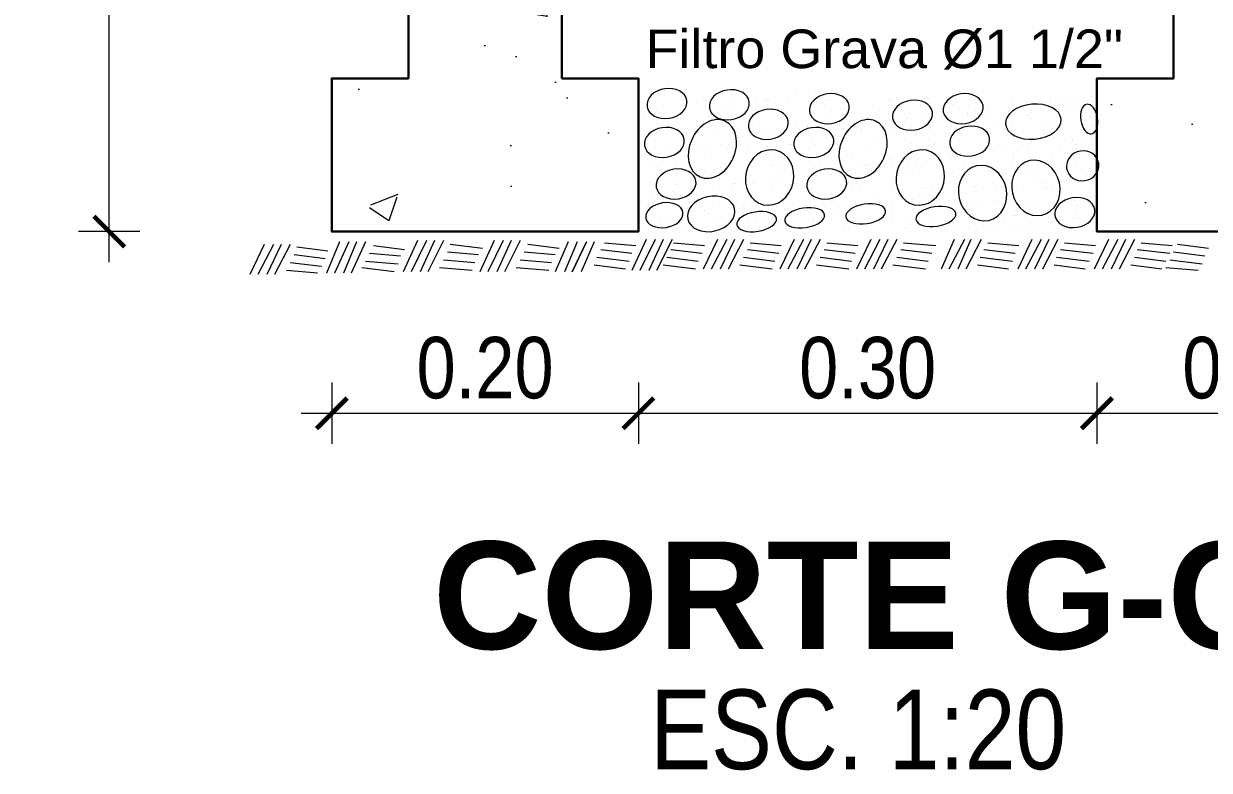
# Model space of a CAD drawing. Header units: metres. Extents: x 0 to 1935, y 0 to 1529.
# Drawn here: x 1889.607 to 1890.378, y 1482.249 to 1482.735 of the extents above; entities that cross this region are included whole.
import ezdxf
from ezdxf.enums import TextEntityAlignment as Align

# ---------------------------------------------------------------- set-up
doc = ezdxf.new("R2010")
doc.units = ezdxf.units.M
doc.header["$LTSCALE"] = 0.005
doc.layers.add('-Acero techos', color=252, linetype='Continuous', lineweight=13)
doc.layers.add('-Textos', color=7, linetype='Continuous', lineweight=20)
for name, color, linetype in [('A_50_CotasExter', 7, 'Continuous'), ('G-TEXTOS-TITULOS', 4, 'Continuous'), ('PDF_0', 7, 'Continuous'), ('PDF_Text', 7, 'Continuous')]:
    doc.layers.add(name, color=color, linetype=linetype)
doc.layers.add('PDF_Muro secundario', color=7, linetype='Continuous', true_color=0x545454)
doc.layers.add('PDF_TERRENO', color=7, linetype='Continuous', true_color=0x954a00)
doc.styles.add('-Arial Narrow', font='ARIALN.TTF')
doc.styles.add('25-TITULO', font='arialbd.ttf', dxfattribs={"height": 0.1})
doc.styles.add('PDF Arial-BoldMT', font='arial.ttf')
doc.dimstyles.new('Esc 1_20n', dxfattribs={"dimscale": 0.02, "dimtxt": 2, "dimasz": 1, "dimexe": 1, "dimexo": 1, "dimgap": 0.45, "dimtad": 1, "dimtoh": 1, "dimzin": 3, "dimdsep": 46, "dimtxsty": '-Arial Narrow', "dimblk": 'ARCHTICK', "dimcen": 1, "dimdle": 1, "dimclrd": 252, "dimclre": 252, "dimclrt": 252, "dimadec": 0, "dimazin": 0, "dimtfac": 1, "dimtix": 1, "dimtmove": 1, "dimatfit": 2, "dimldrblk": 'ARCHTICK', "dimfxl": 1, "dimfxlon": 1, "dimtolj": 2, "dimlwd": 5, "dimlwe": 5, "dimarcsym": 0})

# ---------------------------------------------------------------- blocks, each defined once
blk = doc.blocks.new('_ArchTick')
at = {"color": 0, "linetype": 'ByBlock', "const_width": 0.15}
blk.add_lwpolyline([(-0.5, -0.5), (0.5, 0.5)], dxfattribs=at)
blk = doc.blocks.new('*D332')
at = {"layer": 'A_50_CotasExter', "color": 252, "lineweight": 5, "ltscale": 0.005, "transparency": 16777216}
for p, q in [((1889.80713, 1482.50124), (1889.80713, 1482.46124)), ((1890.00664, 1482.50124), (1890.00664, 1482.46124)), ((1889.78713, 1482.48124), (1890.02664, 1482.48124))]:
    blk.add_line(p, q, dxfattribs=at)
at = {"layer": 'Defpoints', "color": 0, "ltscale": 0.005, "transparency": 16777216}
for p in [(1889.80713, 1482.59956), (1890.00664, 1482.59956), (1890.00664, 1482.48124)]:
    blk.add_point(p, dxfattribs=at)
at = {"layer": 'A_50_CotasExter', "color": 252, "lineweight": 5, "ltscale": 0.005, "transparency": 16777216, "xscale": 0.02, "yscale": 0.02, "zscale": 0.02, "rotation": 180}
blk.add_blockref('_ArchTick', (1889.80713, 1482.48124), dxfattribs=at)
at = {"layer": 'A_50_CotasExter', "color": 252, "lineweight": 5, "ltscale": 0.005, "transparency": 16777216, "xscale": 0.02, "yscale": 0.02, "zscale": 0.02}
blk.add_blockref('_ArchTick', (1890.00664, 1482.48124), dxfattribs=at)
at = {"layer": 'A_50_CotasExter', "color": 252, "ltscale": 0.005, "transparency": 16777216, "insert": (1889.90689, 1482.51067), "char_height": 0.04, "attachment_point": 5, "style": '-Arial Narrow'}
blk.add_mtext('\\A2;0.20', dxfattribs=at)
blk = doc.blocks.new('*D323')
at = {"layer": 'A_50_CotasExter', "color": 252, "lineweight": 5, "ltscale": 0.005, "transparency": 16777216}
for p, q in [((1890.00664, 1482.50124), (1890.00664, 1482.46124)), ((1890.30507, 1482.50124), (1890.30507, 1482.46124)), ((1889.98664, 1482.48124), (1890.32507, 1482.48124))]:
    blk.add_line(p, q, dxfattribs=at)
at = {"layer": 'Defpoints', "color": 0, "ltscale": 0.005, "transparency": 16777216}
for p in [(1890.00664, 1482.59956), (1890.30507, 1482.59956), (1890.30507, 1482.48124)]:
    blk.add_point(p, dxfattribs=at)
at = {"layer": 'A_50_CotasExter', "color": 252, "lineweight": 5, "ltscale": 0.005, "transparency": 16777216, "xscale": 0.02, "yscale": 0.02, "zscale": 0.02, "rotation": 180}
blk.add_blockref('_ArchTick', (1890.00664, 1482.48124), dxfattribs=at)
at = {"layer": 'A_50_CotasExter', "color": 252, "lineweight": 5, "ltscale": 0.005, "transparency": 16777216, "xscale": 0.02, "yscale": 0.02, "zscale": 0.02}
blk.add_blockref('_ArchTick', (1890.30507, 1482.48124), dxfattribs=at)
at = {"layer": 'A_50_CotasExter', "color": 252, "ltscale": 0.005, "transparency": 16777216, "insert": (1890.15586, 1482.51067), "char_height": 0.04, "attachment_point": 5, "style": '-Arial Narrow'}
blk.add_mtext('\\A2;0.30', dxfattribs=at)
blk = doc.blocks.new('*D324')
at = {"layer": 'A_50_CotasExter', "color": 252, "lineweight": 5, "ltscale": 0.005, "transparency": 16777216}
for p, q in [((1890.30507, 1482.50124), (1890.30507, 1482.46124)), ((1890.50544, 1482.50124), (1890.50544, 1482.46124)), ((1890.28507, 1482.48124), (1890.52544, 1482.48124))]:
    blk.add_line(p, q, dxfattribs=at)
at = {"layer": 'Defpoints', "color": 0, "ltscale": 0.005, "transparency": 16777216}
for p in [(1890.30507, 1482.59956), (1890.50544, 1482.59956), (1890.50544, 1482.48124)]:
    blk.add_point(p, dxfattribs=at)
at = {"layer": 'A_50_CotasExter', "color": 252, "lineweight": 5, "ltscale": 0.005, "transparency": 16777216, "xscale": 0.02, "yscale": 0.02, "zscale": 0.02, "rotation": 180}
blk.add_blockref('_ArchTick', (1890.30507, 1482.48124), dxfattribs=at)
at = {"layer": 'A_50_CotasExter', "color": 252, "lineweight": 5, "ltscale": 0.005, "transparency": 16777216, "xscale": 0.02, "yscale": 0.02, "zscale": 0.02}
blk.add_blockref('_ArchTick', (1890.50544, 1482.48124), dxfattribs=at)
at = {"layer": 'A_50_CotasExter', "color": 252, "ltscale": 0.005, "transparency": 16777216, "insert": (1890.40525, 1482.51067), "char_height": 0.04, "attachment_point": 5, "style": '-Arial Narrow'}
blk.add_mtext('\\A2;0.20', dxfattribs=at)
blk = doc.blocks.new('*D299')
at = {"layer": 'A_50_CotasExter', "color": 252, "lineweight": 5, "ltscale": 0.005, "transparency": 16777216}
for p, q in [((1889.66229, 1482.57956), (1889.66229, 1483.21895)), ((1889.68229, 1483.19895), (1889.64229, 1483.19895)), ((1889.68229, 1482.59956), (1889.64229, 1482.59956))]:
    blk.add_line(p, q, dxfattribs=at)
at = {"layer": 'Defpoints', "color": 0, "ltscale": 0.005, "transparency": 16777216}
for p in [(1889.66229, 1483.19895), (1889.76052, 1483.19895), (1889.76052, 1482.59956)]:
    blk.add_point(p, dxfattribs=at)
at = {"layer": 'A_50_CotasExter', "color": 252, "lineweight": 5, "ltscale": 0.005, "transparency": 16777216, "xscale": 0.02, "yscale": 0.02, "zscale": 0.02}
for p, rotation in [((1889.66229, 1483.19895), 90), ((1889.66229, 1482.59956), 270)]:
    blk.add_blockref('_ArchTick', p, dxfattribs=dict(at, rotation=rotation))
at = {"layer": 'A_50_CotasExter', "color": 252, "ltscale": 0.005, "transparency": 16777216, "insert": (1889.63287, 1482.89926), "char_height": 0.04, "attachment_point": 5, "rotation": 90, "style": '-Arial Narrow'}
blk.add_mtext('\\A2;0.60', dxfattribs=at)

msp = doc.modelspace()

# ---------------------------------------------------------------- hatches: boundary and pattern name
at = {"layer": '-Acero techos', "lineweight": 5, "ltscale": 0.005, "true_color": 0x939598}
h = msp.add_hatch(dxfattribs=at)
h.set_pattern_fill('AR-CONC', color=252, scale=0.001)
h.set_pattern_definition([(50, (72.65784, 38.88062), (0.182184669, -0.015939086), [0.01905, -0.20955]), (355, (72.65784, 38.88062), (-0.035243421, 0.191056845), [0.01524, -0.167640584]), (100.451445, (72.67302, 38.87929), (0.146941247, 0.175117752), [0.016190009, -0.178090245]), (46.1842, (72.65784, 38.93142), (0.27107904, -0.042042328), [0.028575, -0.314325]), (96.635558, (72.68043, 38.92791), (0.237404134, 0.247426125), [0.024285023, -0.267135608]), (351.184151, (72.65784, 38.93142), (0.237404134, 0.247426125), [0.022859967, -0.251459732]), (21, (72.68324, 38.91872), (0.151614391, -0.102265198), [0.01905, -0.20955]), (326, (72.68324, 38.91872), (0.061802028, 0.184187966), [0.01524, -0.16764]), (71.451445, (72.69588, 38.9102), (0.213416419, 0.081922769), [0.016190009, -0.178089938]), (37.5, (72.65784, 38.88062), (0.0030886033, 0.0845550389), [0, -0.165608, 0, -0.17018, 0, -0.168275]), (7.5, (72.65784, 38.88062), (0.0668196625, 0.1001805748), [0, -0.097028, 0, -0.161798, 0, -0.064135]), (327.5, (72.6012, 38.88062), (0.1355905952, -0.005728744), [0, -0.0635, 0, -0.19812, 0, -0.26289]), (317.5, (72.5758, 38.88062), (0.1481291814, 0.025426491), [0, -0.08255, 0, -0.131572, 0, -0.18669])])
h.paths.add_polyline_path([(1890.35495, 1482.69932), (1890.30507, 1482.69932), (1890.30507, 1482.59956), (1890.50544, 1482.59956), (1890.50544, 1482.69932), (1890.45556, 1482.69932), (1890.45556, 1483.19896), (1890.38647, 1483.19894), (1890.38647, 1483.16898), (1890.35495, 1483.16899)])
h.paths.add_polyline_path([(1889.95676, 1483.16896), (1889.92647, 1483.16896), (1889.92647, 1483.19896), (1889.85785, 1483.19896), (1889.85701, 1483.19895), (1889.85701, 1482.69932), (1889.80713, 1482.69932), (1889.80713, 1482.59956), (1890.00664, 1482.59956), (1890.00664, 1482.69932), (1889.95676, 1482.69932)])

# ---------------------------------------------------------------- linework, layer by layer
at = {"layer": 'PDF_0', "lineweight": 25}
for points in [[(1890.01256, 1482.68326), (1890.01256, 1482.68326)], [(1890.03877, 1482.68326), (1890.03877, 1482.68326)], [(1890.04891, 1482.68664), (1890.04891, 1482.68664)], [(1890.05061, 1482.68495), (1890.05061, 1482.68495)], [(1890.06329, 1482.68241), (1890.06329, 1482.68241)], [(1890.06582, 1482.68411), (1890.06582, 1482.68411)], [(1890.07681, 1482.68411), (1890.07681, 1482.68411)], [(1890.08273, 1482.68495), (1890.08273, 1482.68495)], [(1890.08949, 1482.6858), (1890.08949, 1482.6858)], [(1890.09034, 1482.6858), (1890.09034, 1482.6858)], [(1890.09118, 1482.68495), (1890.09118, 1482.68495)], [(1890.10387, 1482.68749), (1890.10387, 1482.68749)], [(1890.10894, 1482.68833), (1890.10894, 1482.68833)], [(1890.11739, 1482.68918), (1890.11739, 1482.68918)], [(1890.11739, 1482.68411), (1890.11739, 1482.68411)], [(1890.12923, 1482.6858), (1890.12923, 1482.6858)], [(1890.13092, 1482.68411), (1890.13092, 1482.68411)], [(1890.14445, 1482.6858), (1890.14445, 1482.6858)], [(1890.16981, 1482.6858), (1890.16981, 1482.6858)], [(1890.16981, 1482.68495), (1890.16981, 1482.68495)], [(1890.19602, 1482.6858), (1890.19602, 1482.6858)], [(1890.20954, 1482.68411), (1890.20954, 1482.68411)], [(1890.21123, 1482.68241), (1890.21123, 1482.68241)], [(1890.22307, 1482.68664), (1890.22307, 1482.68664)], [(1890.24928, 1482.68664), (1890.24928, 1482.68664)], [(1890.25012, 1482.68326), (1890.25012, 1482.68326)], [(1890.26111, 1482.68241), (1890.26111, 1482.68241)], [(1890.27464, 1482.68664), (1890.27464, 1482.68664)], [(1890.27464, 1482.68411), (1890.27464, 1482.68411)], [(1890.27971, 1482.68495), (1890.27971, 1482.68495)], [(1890.28817, 1482.6858), (1890.28817, 1482.6858)], [(1890.2907, 1482.68326), (1890.2907, 1482.68326)], [(1890.30169, 1482.68749), (1890.30169, 1482.68749)], [(1890.30169, 1482.68749), (1890.30169, 1482.68749)], [(1890.01003, 1482.67481), (1890.01003, 1482.67481)], [(1890.01848, 1482.67819), (1890.01848, 1482.67819)], [(1890.02017, 1482.6765), (1890.02017, 1482.6765)], [(1890.02355, 1482.67734), (1890.02355, 1482.67734)], [(1890.02862, 1482.67734), (1890.02862, 1482.67734)], [(1890.03454, 1482.68157), (1890.03454, 1482.68157)], [(1890.03708, 1482.67903), (1890.03708, 1482.67903)], [(1890.05061, 1482.68072), (1890.05061, 1482.68072)], [(1890.05568, 1482.68157), (1890.05568, 1482.68157)], [(1890.05906, 1482.67734), (1890.05906, 1482.67734)], [(1890.06582, 1482.68157), (1890.06582, 1482.68157)], [(1890.0971, 1482.68157), (1890.0971, 1482.68157)], [(1890.09964, 1482.6765), (1890.09964, 1482.6765)], [(1890.10133, 1482.67481), (1890.10133, 1482.67481)], [(1890.10471, 1482.67481), (1890.10471, 1482.67481)], [(1890.12754, 1482.68157), (1890.12754, 1482.68157)], [(1890.13092, 1482.67565), (1890.13092, 1482.67565)], [(1890.14022, 1482.67565), (1890.14022, 1482.67565)], [(1890.15713, 1482.67565), (1890.15713, 1482.67565)], [(1890.15882, 1482.68157), (1890.15882, 1482.68157)], [(1890.17995, 1482.67565), (1890.17995, 1482.67565)], [(1890.18333, 1482.6765), (1890.18333, 1482.6765)], [(1890.1901, 1482.68157), (1890.1901, 1482.68157)], [(1890.20701, 1482.67565), (1890.20701, 1482.67565)], [(1890.20954, 1482.6765), (1890.20954, 1482.6765)], [(1890.22053, 1482.67734), (1890.22053, 1482.67734)], [(1890.22053, 1482.67481), (1890.22053, 1482.67481)], [(1890.22138, 1482.68157), (1890.22138, 1482.68157)], [(1890.22561, 1482.67734), (1890.22561, 1482.67734)], [(1890.23406, 1482.67903), (1890.23406, 1482.67903)], [(1890.23575, 1482.6765), (1890.23575, 1482.6765)], [(1890.24759, 1482.68072), (1890.24759, 1482.68072)], [(1890.25266, 1482.68157), (1890.25266, 1482.68157)], [(1890.25266, 1482.68157), (1890.25266, 1482.68157)], [(1890.26027, 1482.67481), (1890.26027, 1482.67481)], [(1890.26196, 1482.67734), (1890.26196, 1482.67734)], [(1890.28309, 1482.68157), (1890.28309, 1482.68157)], [(1890.28817, 1482.67819), (1890.28817, 1482.67819)], [(1890.29239, 1482.68157), (1890.29239, 1482.68157)], [(1890.02355, 1482.66889), (1890.02355, 1482.66889)], [(1890.02609, 1482.67396), (1890.02609, 1482.67396)], [(1890.02947, 1482.66889), (1890.02947, 1482.66889)], [(1890.0523, 1482.67396), (1890.0523, 1482.67396)], [(1890.05399, 1482.66889), (1890.05399, 1482.66889)], [(1890.0692, 1482.66804), (1890.0692, 1482.66804)], [(1890.0785, 1482.67396), (1890.0785, 1482.67396)], [(1890.08527, 1482.66889), (1890.08527, 1482.66889)], [(1890.10978, 1482.6672), (1890.10978, 1482.6672)], [(1890.11655, 1482.66889), (1890.11655, 1482.66889)], [(1890.14529, 1482.6672), (1890.14529, 1482.6672)], [(1890.14783, 1482.66889), (1890.14783, 1482.66889)], [(1890.14952, 1482.6672), (1890.14952, 1482.6672)], [(1890.15375, 1482.66804), (1890.15375, 1482.66804)], [(1890.16727, 1482.66973), (1890.16727, 1482.66973)], [(1890.17234, 1482.67058), (1890.17234, 1482.67058)], [(1890.17911, 1482.66889), (1890.17911, 1482.66889)], [(1890.17995, 1482.67142), (1890.17995, 1482.67142)], [(1890.18164, 1482.67396), (1890.18164, 1482.67396)], [(1890.19348, 1482.67396), (1890.19348, 1482.67396)], [(1890.1994, 1482.67396), (1890.1994, 1482.67396)], [(1890.20954, 1482.66889), (1890.20954, 1482.66889)], [(1890.22307, 1482.6672), (1890.22307, 1482.6672)], [(1890.24082, 1482.66889), (1890.24082, 1482.66889)], [(1890.24928, 1482.66804), (1890.24928, 1482.66804)], [(1890.26196, 1482.67311), (1890.26196, 1482.67311)], [(1890.2721, 1482.66889), (1890.2721, 1482.66889)], [(1890.27464, 1482.6672), (1890.27464, 1482.6672)], [(1890.30085, 1482.67396), (1890.30085, 1482.67396)], [(1890.30169, 1482.66889), (1890.30169, 1482.66889)], [(1890.30338, 1482.66889), (1890.30338, 1482.66889)], [(1890.01341, 1482.66382), (1890.01341, 1482.66382)], [(1890.02778, 1482.66551), (1890.02778, 1482.66551)], [(1890.03877, 1482.66382), (1890.03877, 1482.66382)], [(1890.03961, 1482.65959), (1890.03961, 1482.65959)], [(1890.05821, 1482.66551), (1890.05821, 1482.66551)], [(1890.06582, 1482.66466), (1890.06582, 1482.66466)], [(1890.0709, 1482.66635), (1890.0709, 1482.66635)], [(1890.08611, 1482.65959), (1890.08611, 1482.65959)], [(1890.08949, 1482.66635), (1890.08949, 1482.66635)], [(1890.09118, 1482.66043), (1890.09118, 1482.66043)], [(1890.09203, 1482.66551), (1890.09203, 1482.66551)], [(1890.09964, 1482.66128), (1890.09964, 1482.66128)], [(1890.11317, 1482.66297), (1890.11317, 1482.66297)], [(1890.11739, 1482.66551), (1890.11739, 1482.66551)], [(1890.11824, 1482.66382), (1890.11824, 1482.66382)], [(1890.12077, 1482.66635), (1890.12077, 1482.66635)], [(1890.12669, 1482.66466), (1890.12669, 1482.66466)], [(1890.14022, 1482.66635), (1890.14022, 1482.66635)], [(1890.14445, 1482.66635), (1890.14445, 1482.66635)], [(1890.15121, 1482.66551), (1890.15121, 1482.66551)], [(1890.15205, 1482.66635), (1890.15205, 1482.66635)], [(1890.17065, 1482.66635), (1890.17065, 1482.66635)], [(1890.18333, 1482.66635), (1890.18333, 1482.66635)], [(1890.1901, 1482.66635), (1890.1901, 1482.66635)], [(1890.19602, 1482.66635), (1890.19602, 1482.66635)], [(1890.21377, 1482.66635), (1890.21377, 1482.66635)], [(1890.22983, 1482.66551), (1890.22983, 1482.66551)], [(1890.23237, 1482.66382), (1890.23237, 1482.66382)], [(1890.24505, 1482.66635), (1890.24505, 1482.66635)], [(1890.27041, 1482.66466), (1890.27041, 1482.66466)], [(1890.27633, 1482.66635), (1890.27633, 1482.66635)], [(1890.28394, 1482.65959), (1890.28394, 1482.65959)], [(1890.28901, 1482.66043), (1890.28901, 1482.66043)], [(1890.29747, 1482.66128), (1890.29747, 1482.66128)], [(1890.01172, 1482.65621), (1890.01172, 1482.65621)], [(1890.02693, 1482.65452), (1890.02693, 1482.65452)], [(1890.03285, 1482.65198), (1890.03285, 1482.65198)], [(1890.03792, 1482.65282), (1890.03792, 1482.65282)], [(1890.04131, 1482.6579), (1890.04131, 1482.6579)], [(1890.043, 1482.65621), (1890.043, 1482.65621)], [(1890.04553, 1482.65367), (1890.04553, 1482.65367)], [(1890.05314, 1482.65536), (1890.05314, 1482.65536)], [(1890.0599, 1482.65621), (1890.0599, 1482.65621)], [(1890.06498, 1482.65621), (1890.06498, 1482.65621)], [(1890.07259, 1482.6579), (1890.07259, 1482.6579)], [(1890.07343, 1482.65621), (1890.07343, 1482.65621)], [(1890.0785, 1482.65536), (1890.0785, 1482.65536)], [(1890.07935, 1482.65874), (1890.07935, 1482.65874)], [(1890.10471, 1482.65621), (1890.10471, 1482.65621)], [(1890.10556, 1482.65621), (1890.10556, 1482.65621)], [(1890.11993, 1482.6579), (1890.11993, 1482.6579)], [(1890.12162, 1482.65621), (1890.12162, 1482.65621)], [(1890.13176, 1482.65621), (1890.13176, 1482.65621)], [(1890.13599, 1482.65621), (1890.13599, 1482.65621)], [(1890.15713, 1482.65621), (1890.15713, 1482.65621)], [(1890.16051, 1482.65705), (1890.16051, 1482.65705)], [(1890.16727, 1482.65621), (1890.16727, 1482.65621)], [(1890.18418, 1482.65705), (1890.18418, 1482.65705)], [(1890.19855, 1482.65621), (1890.19855, 1482.65621)], [(1890.20024, 1482.65705), (1890.20024, 1482.65705)], [(1890.20193, 1482.65536), (1890.20193, 1482.65536)], [(1890.21039, 1482.6579), (1890.21039, 1482.6579)], [(1890.22899, 1482.65621), (1890.22899, 1482.65621)], [(1890.22983, 1482.65282), (1890.22983, 1482.65282)], [(1890.2349, 1482.65282), (1890.2349, 1482.65282)], [(1890.23575, 1482.65705), (1890.23575, 1482.65705)], [(1890.24082, 1482.65621), (1890.24082, 1482.65621)], [(1890.24336, 1482.65452), (1890.24336, 1482.65452)], [(1890.25689, 1482.65621), (1890.25689, 1482.65621)], [(1890.26027, 1482.65621), (1890.26027, 1482.65621)], [(1890.26196, 1482.65705), (1890.26196, 1482.65705)], [(1890.2628, 1482.65874), (1890.2628, 1482.65874)], [(1890.27041, 1482.6579), (1890.27041, 1482.6579)], [(1890.28056, 1482.65536), (1890.28056, 1482.65536)], [(1890.28225, 1482.65367), (1890.28225, 1482.65367)], [(1890.28901, 1482.65874), (1890.28901, 1482.65874)], [(1890.29155, 1482.65621), (1890.29155, 1482.65621)], [(1890.01087, 1482.64944), (1890.01087, 1482.64944)], [(1890.01087, 1482.6486), (1890.01087, 1482.6486)], [(1890.01425, 1482.64522), (1890.01425, 1482.64522)], [(1890.01932, 1482.65029), (1890.01932, 1482.65029)], [(1890.03961, 1482.64522), (1890.03961, 1482.64522)], [(1890.04976, 1482.64944), (1890.04976, 1482.64944)], [(1890.06667, 1482.64606), (1890.06667, 1482.64606)], [(1890.08949, 1482.64944), (1890.08949, 1482.64944)], [(1890.09118, 1482.64775), (1890.09118, 1482.64775)], [(1890.09288, 1482.64606), (1890.09288, 1482.64606)], [(1890.11824, 1482.64606), (1890.11824, 1482.64606)], [(1890.13007, 1482.6486), (1890.13007, 1482.6486)], [(1890.14529, 1482.64691), (1890.14529, 1482.64691)], [(1890.16981, 1482.64775), (1890.16981, 1482.64775)], [(1890.1715, 1482.64691), (1890.1715, 1482.64691)], [(1890.17234, 1482.64606), (1890.17234, 1482.64606)], [(1890.17657, 1482.64522), (1890.17657, 1482.64522)], [(1890.18164, 1482.64606), (1890.18164, 1482.64606)], [(1890.18925, 1482.64691), (1890.18925, 1482.64691)], [(1890.19686, 1482.64691), (1890.19686, 1482.64691)], [(1890.20278, 1482.6486), (1890.20278, 1482.6486)], [(1890.2087, 1482.64944), (1890.2087, 1482.64944)], [(1890.21039, 1482.64691), (1890.21039, 1482.64691)], [(1890.21631, 1482.65029), (1890.21631, 1482.65029)], [(1890.22391, 1482.64775), (1890.22391, 1482.64775)], [(1890.25012, 1482.6486), (1890.25012, 1482.6486)], [(1890.25097, 1482.64691), (1890.25097, 1482.64691)], [(1890.25266, 1482.64522), (1890.25266, 1482.64522)], [(1890.27548, 1482.6486), (1890.27548, 1482.6486)], [(1890.27971, 1482.64437), (1890.27971, 1482.64437)], [(1890.29155, 1482.64606), (1890.29155, 1482.64606)], [(1890.30254, 1482.64944), (1890.30254, 1482.64944)], [(1890.01932, 1482.64099), (1890.01932, 1482.64099)], [(1890.03116, 1482.64353), (1890.03116, 1482.64353)], [(1890.03539, 1482.64099), (1890.03539, 1482.64099)], [(1890.0599, 1482.64099), (1890.0599, 1482.64099)], [(1890.0616, 1482.6393), (1890.0616, 1482.6393)], [(1890.06244, 1482.64353), (1890.06244, 1482.64353)], [(1890.06667, 1482.64099), (1890.06667, 1482.64099)], [(1890.09372, 1482.64353), (1890.09372, 1482.64353)], [(1890.09795, 1482.64099), (1890.09795, 1482.64099)], [(1890.10048, 1482.64014), (1890.10048, 1482.64014)], [(1890.1064, 1482.63676), (1890.1064, 1482.63676)], [(1890.10894, 1482.63676), (1890.10894, 1482.63676)], [(1890.12247, 1482.63845), (1890.12247, 1482.63845)], [(1890.125, 1482.64353), (1890.125, 1482.64353)], [(1890.12754, 1482.6393), (1890.12754, 1482.6393)], [(1890.12923, 1482.64099), (1890.12923, 1482.64099)], [(1890.13261, 1482.63676), (1890.13261, 1482.63676)], [(1890.13599, 1482.64014), (1890.13599, 1482.64014)], [(1890.14022, 1482.6393), (1890.14022, 1482.6393)], [(1890.14191, 1482.63761), (1890.14191, 1482.63761)], [(1890.14952, 1482.64183), (1890.14952, 1482.64183)], [(1890.15459, 1482.64268), (1890.15459, 1482.64268)], [(1890.15544, 1482.64353), (1890.15544, 1482.64353)], [(1890.15797, 1482.63676), (1890.15797, 1482.63676)], [(1890.15966, 1482.64099), (1890.15966, 1482.64099)], [(1890.16304, 1482.64353), (1890.16304, 1482.64353)], [(1890.1808, 1482.63845), (1890.1808, 1482.63845)], [(1890.18503, 1482.63761), (1890.18503, 1482.63761)], [(1890.18672, 1482.64353), (1890.18672, 1482.64353)], [(1890.19094, 1482.64099), (1890.19094, 1482.64099)], [(1890.21123, 1482.63845), (1890.21123, 1482.63845)], [(1890.218, 1482.64353), (1890.218, 1482.64353)], [(1890.22053, 1482.63845), (1890.22053, 1482.63845)], [(1890.22222, 1482.64099), (1890.22222, 1482.64099)], [(1890.22222, 1482.63676), (1890.22222, 1482.63676)], [(1890.2366, 1482.63845), (1890.2366, 1482.63845)], [(1890.24928, 1482.64353), (1890.24928, 1482.64353)], [(1890.2535, 1482.64099), (1890.2535, 1482.64099)], [(1890.26111, 1482.63761), (1890.26111, 1482.63761)], [(1890.26365, 1482.6393), (1890.26365, 1482.6393)], [(1890.28394, 1482.64099), (1890.28394, 1482.64099)], [(1890.28986, 1482.6393), (1890.28986, 1482.6393)], [(1890.30085, 1482.63676), (1890.30085, 1482.63676)], [(1890.01932, 1482.63084), (1890.01932, 1482.63084)], [(1890.02778, 1482.63592), (1890.02778, 1482.63592)], [(1890.02947, 1482.63169), (1890.02947, 1482.63169)], [(1890.03116, 1482.63), (1890.03116, 1482.63)], [(1890.05061, 1482.63084), (1890.05061, 1482.63084)], [(1890.05399, 1482.63592), (1890.05399, 1482.63592)], [(1890.05483, 1482.62915), (1890.05483, 1482.62915)], [(1890.06836, 1482.63084), (1890.06836, 1482.63084)], [(1890.07005, 1482.63084), (1890.07005, 1482.63084)], [(1890.07428, 1482.63169), (1890.07428, 1482.63169)], [(1890.07935, 1482.63592), (1890.07935, 1482.63592)], [(1890.08189, 1482.63254), (1890.08189, 1482.63254)], [(1890.08189, 1482.63084), (1890.08189, 1482.63084)], [(1890.09541, 1482.63507), (1890.09541, 1482.63507)], [(1890.10048, 1482.63507), (1890.10048, 1482.63507)], [(1890.10978, 1482.63084), (1890.10978, 1482.63084)], [(1890.11232, 1482.62915), (1890.11232, 1482.62915)], [(1890.11317, 1482.63169), (1890.11317, 1482.63169)], [(1890.1436, 1482.63169), (1890.1436, 1482.63169)], [(1890.15036, 1482.63), (1890.15036, 1482.63)], [(1890.17488, 1482.63169), (1890.17488, 1482.63169)], [(1890.19094, 1482.62915), (1890.19094, 1482.62915)], [(1890.20616, 1482.63169), (1890.20616, 1482.63169)], [(1890.22476, 1482.62915), (1890.22476, 1482.62915)], [(1890.23744, 1482.63169), (1890.23744, 1482.63169)], [(1890.25097, 1482.62915), (1890.25097, 1482.62915)], [(1890.25266, 1482.62915), (1890.25266, 1482.62915)], [(1890.26618, 1482.63169), (1890.26618, 1482.63169)], [(1890.26872, 1482.63169), (1890.26872, 1482.63169)], [(1890.27126, 1482.63169), (1890.27126, 1482.63169)], [(1890.27633, 1482.62915), (1890.27633, 1482.62915)], [(1890.27971, 1482.63338), (1890.27971, 1482.63338)], [(1890.29324, 1482.63507), (1890.29324, 1482.63507)], [(1890.29831, 1482.63592), (1890.29831, 1482.63592)], [(1890.29916, 1482.63169), (1890.29916, 1482.63169)], [(1890.30338, 1482.63507), (1890.30338, 1482.63507)], [(1890.30338, 1482.63), (1890.30338, 1482.63)], [(1890.0151, 1482.62577), (1890.0151, 1482.62577)], [(1890.0151, 1482.62408), (1890.0151, 1482.62408)], [(1890.02017, 1482.62493), (1890.02017, 1482.62493)], [(1890.02862, 1482.62577), (1890.02862, 1482.62577)], [(1890.04046, 1482.62577), (1890.04046, 1482.62577)], [(1890.04046, 1482.62239), (1890.04046, 1482.62239)], [(1890.04215, 1482.62746), (1890.04215, 1482.62746)], [(1890.04722, 1482.62831), (1890.04722, 1482.62831)], [(1890.06751, 1482.62662), (1890.06751, 1482.62662)], [(1890.08019, 1482.62154), (1890.08019, 1482.62154)], [(1890.09372, 1482.62662), (1890.09372, 1482.62662)], [(1890.11908, 1482.62662), (1890.11908, 1482.62662)], [(1890.12077, 1482.6207), (1890.12077, 1482.6207)], [(1890.14614, 1482.62746), (1890.14614, 1482.62746)], [(1890.16051, 1482.6207), (1890.16051, 1482.6207)], [(1890.17234, 1482.62831), (1890.17234, 1482.62831)], [(1890.18503, 1482.6207), (1890.18503, 1482.6207)], [(1890.19094, 1482.62154), (1890.19094, 1482.62154)], [(1890.19263, 1482.62746), (1890.19263, 1482.62746)], [(1890.19771, 1482.62831), (1890.19771, 1482.62831)], [(1890.19855, 1482.62239), (1890.19855, 1482.62239)], [(1890.21208, 1482.62408), (1890.21208, 1482.62408)], [(1890.21715, 1482.62493), (1890.21715, 1482.62493)], [(1890.22561, 1482.62577), (1890.22561, 1482.62577)], [(1890.23152, 1482.62831), (1890.23152, 1482.62831)], [(1890.23913, 1482.62746), (1890.23913, 1482.62746)], [(1890.2442, 1482.62831), (1890.2442, 1482.62831)], [(1890.27126, 1482.62831), (1890.27126, 1482.62831)], [(1890.27295, 1482.62662), (1890.27295, 1482.62662)], [(1890.01003, 1482.61309), (1890.01003, 1482.61309)], [(1890.01256, 1482.61563), (1890.01256, 1482.61563)], [(1890.02862, 1482.61647), (1890.02862, 1482.61647)], [(1890.03961, 1482.61816), (1890.03961, 1482.61816)], [(1890.04384, 1482.61563), (1890.04384, 1482.61563)], [(1890.04976, 1482.61309), (1890.04976, 1482.61309)], [(1890.05483, 1482.61647), (1890.05483, 1482.61647)], [(1890.0709, 1482.61816), (1890.0709, 1482.61816)], [(1890.07512, 1482.61563), (1890.07512, 1482.61563)], [(1890.08019, 1482.61647), (1890.08019, 1482.61647)], [(1890.08189, 1482.61985), (1890.08189, 1482.61985)], [(1890.10133, 1482.61901), (1890.10133, 1482.61901)], [(1890.10556, 1482.61563), (1890.10556, 1482.61563)], [(1890.10725, 1482.61732), (1890.10725, 1482.61732)], [(1890.13176, 1482.61394), (1890.13176, 1482.61394)], [(1890.13261, 1482.61901), (1890.13261, 1482.61901)], [(1890.13346, 1482.61816), (1890.13346, 1482.61816)], [(1890.13684, 1482.61563), (1890.13684, 1482.61563)], [(1890.13684, 1482.61394), (1890.13684, 1482.61394)], [(1890.14529, 1482.61563), (1890.14529, 1482.61563)], [(1890.15882, 1482.61732), (1890.15882, 1482.61732)], [(1890.15882, 1482.61732), (1890.15882, 1482.61732)], [(1890.1622, 1482.61901), (1890.1622, 1482.61901)], [(1890.16389, 1482.61901), (1890.16389, 1482.61901)], [(1890.16389, 1482.61816), (1890.16389, 1482.61816)], [(1890.16812, 1482.61563), (1890.16812, 1482.61563)], [(1890.1715, 1482.61901), (1890.1715, 1482.61901)], [(1890.18587, 1482.61901), (1890.18587, 1482.61901)], [(1890.19517, 1482.61901), (1890.19517, 1482.61901)], [(1890.1994, 1482.61647), (1890.1994, 1482.61647)], [(1890.20109, 1482.61985), (1890.20109, 1482.61985)], [(1890.21208, 1482.61901), (1890.21208, 1482.61901)], [(1890.22561, 1482.61901), (1890.22561, 1482.61901)], [(1890.22983, 1482.61647), (1890.22983, 1482.61647)], [(1890.23744, 1482.61901), (1890.23744, 1482.61901)], [(1890.24082, 1482.61901), (1890.24082, 1482.61901)], [(1890.24336, 1482.61732), (1890.24336, 1482.61732)], [(1890.25689, 1482.61901), (1890.25689, 1482.61901)], [(1890.26111, 1482.61647), (1890.26111, 1482.61647)], [(1890.26449, 1482.61985), (1890.26449, 1482.61985)], [(1890.2814, 1482.61816), (1890.2814, 1482.61816)], [(1890.28817, 1482.61901), (1890.28817, 1482.61901)], [(1890.2907, 1482.61985), (1890.2907, 1482.61985)], [(1890.29239, 1482.61647), (1890.29239, 1482.61647)], [(1890.0151, 1482.60633), (1890.0151, 1482.60633)], [(1890.02778, 1482.60633), (1890.02778, 1482.60633)], [(1890.04131, 1482.60633), (1890.04131, 1482.60633)], [(1890.0523, 1482.6114), (1890.0523, 1482.6114)], [(1890.05906, 1482.60633), (1890.05906, 1482.60633)], [(1890.06751, 1482.60717), (1890.06751, 1482.60717)], [(1890.07766, 1482.60633), (1890.07766, 1482.60633)], [(1890.08273, 1482.60717), (1890.08273, 1482.60717)], [(1890.08949, 1482.60633), (1890.08949, 1482.60633)], [(1890.09034, 1482.61225), (1890.09034, 1482.61225)], [(1890.09118, 1482.60802), (1890.09118, 1482.60802)], [(1890.09372, 1482.60802), (1890.09372, 1482.60802)], [(1890.10471, 1482.60971), (1890.10471, 1482.60971)], [(1890.10978, 1482.61055), (1890.10978, 1482.61055)], [(1890.11824, 1482.61225), (1890.11824, 1482.61225)], [(1890.11993, 1482.60717), (1890.11993, 1482.60717)], [(1890.12077, 1482.60633), (1890.12077, 1482.60633)], [(1890.13092, 1482.61225), (1890.13092, 1482.61225)], [(1890.13261, 1482.61055), (1890.13261, 1482.61055)], [(1890.14698, 1482.60886), (1890.14698, 1482.60886)], [(1890.15205, 1482.60633), (1890.15205, 1482.60633)], [(1890.1715, 1482.6114), (1890.1715, 1482.6114)], [(1890.17234, 1482.60886), (1890.17234, 1482.60886)], [(1890.18333, 1482.60633), (1890.18333, 1482.60633)], [(1890.19855, 1482.60886), (1890.19855, 1482.60886)], [(1890.21123, 1482.61055), (1890.21123, 1482.61055)], [(1890.21292, 1482.60886), (1890.21292, 1482.60886)], [(1890.21461, 1482.60633), (1890.21461, 1482.60633)], [(1890.22561, 1482.60971), (1890.22561, 1482.60971)], [(1890.24505, 1482.60633), (1890.24505, 1482.60633)], [(1890.25097, 1482.60971), (1890.25097, 1482.60971)], [(1890.25181, 1482.60971), (1890.25181, 1482.60971)], [(1890.27548, 1482.60633), (1890.27548, 1482.60633)], [(1890.27633, 1482.60633), (1890.27633, 1482.60633)], [(1890.27718, 1482.60971), (1890.27718, 1482.60971)], [(1890.28056, 1482.60717), (1890.28056, 1482.60717)], [(1890.28901, 1482.60802), (1890.28901, 1482.60802)], [(1890.29155, 1482.60971), (1890.29155, 1482.60971)], [(1890.29324, 1482.60802), (1890.29324, 1482.60802)], [(1890.30254, 1482.61055), (1890.30254, 1482.61055)], [(1890.02017, 1482.60464), (1890.02017, 1482.60464)], [(1890.02186, 1482.60295), (1890.02186, 1482.60295)], [(1890.02947, 1482.60041), (1890.02947, 1482.60041)], [(1890.03708, 1482.60125), (1890.03708, 1482.60125)], [(1890.05145, 1482.60295), (1890.05145, 1482.60295)], [(1890.05652, 1482.60379), (1890.05652, 1482.60379)], [(1890.06075, 1482.60379), (1890.06075, 1482.60379)], [(1890.06413, 1482.60464), (1890.06413, 1482.60464)], [(1890.10048, 1482.60295), (1890.10048, 1482.60295)], [(1890.10218, 1482.60125), (1890.10218, 1482.60125)], [(1890.14106, 1482.6021), (1890.14106, 1482.6021)], [(1890.1808, 1482.6021), (1890.1808, 1482.6021)], [(1890.18333, 1482.60041), (1890.18333, 1482.60041)], [(1890.21208, 1482.59956), (1890.21208, 1482.59956)], [(1890.22138, 1482.60125), (1890.22138, 1482.60125)], [(1890.22645, 1482.60041), (1890.22645, 1482.60041)], [(1890.2349, 1482.60125), (1890.2349, 1482.60125)], [(1890.23829, 1482.59956), (1890.23829, 1482.59956)], [(1890.24843, 1482.60295), (1890.24843, 1482.60295)], [(1890.2535, 1482.60379), (1890.2535, 1482.60379)], [(1890.26196, 1482.60464), (1890.26196, 1482.60464)], [(1890.26196, 1482.60041), (1890.26196, 1482.60041)], [(1890.26449, 1482.60041), (1890.26449, 1482.60041)], [(1890.2907, 1482.60125), (1890.2907, 1482.60125)], [(1890.30254, 1482.59956), (1890.30254, 1482.59956)]]:
    msp.add_lwpolyline(points, dxfattribs=at)
at = {"layer": 'PDF_0', "color": 8, "lineweight": 0, "true_color": 0x808080}
for points in [[(1890.02378, 1482.69255), (1890.01663, 1482.69145), (1890.01149, 1482.68625), (1890.01231, 1482.68095)], [(1890.03821, 1482.68493), (1890.03739, 1482.69024), (1890.03093, 1482.69365), (1890.02378, 1482.69255)], [(1890.06436, 1482.6917), (1890.05721, 1482.6906), (1890.05207, 1482.68541), (1890.05289, 1482.6801)], [(1890.07879, 1482.68409), (1890.07798, 1482.6894), (1890.07151, 1482.69281), (1890.06436, 1482.6917)], [(1890.14389, 1482.68155), (1890.14308, 1482.68686), (1890.13661, 1482.69027), (1890.12946, 1482.68917)], [(1890.23097, 1482.68155), (1890.23016, 1482.68686), (1890.2237, 1482.69027), (1890.21654, 1482.68917)], [(1890.02674, 1482.67333), (1890.03389, 1482.67443), (1890.03903, 1482.67963), (1890.03821, 1482.68493)], [(1890.06732, 1482.67249), (1890.07447, 1482.67359), (1890.07961, 1482.67878), (1890.07879, 1482.68409)], [(1890.12946, 1482.68917), (1890.12231, 1482.68807), (1890.11717, 1482.68287), (1890.11799, 1482.67757)], [(1890.18357, 1482.68494), (1890.17642, 1482.68384), (1890.17128, 1482.67865), (1890.1721, 1482.67334)], [(1890.198, 1482.67732), (1890.19718, 1482.68263), (1890.19072, 1482.68604), (1890.18357, 1482.68494)], [(1890.21654, 1482.68917), (1890.20939, 1482.68807), (1890.20425, 1482.68287), (1890.20507, 1482.67757)], [(1890.26267, 1482.68247), (1890.25267, 1482.68159), (1890.24501, 1482.67579), (1890.24557, 1482.66951)], [(1890.28178, 1482.6727), (1890.28123, 1482.67898), (1890.27267, 1482.68336), (1890.26267, 1482.68247)], [(1890.29855, 1482.6824), (1890.29555, 1482.68194), (1890.29378, 1482.67727), (1890.2946, 1482.67196)], [(1890.30546, 1482.67363), (1890.30464, 1482.67894), (1890.30155, 1482.68287), (1890.29855, 1482.6824)], [(1890.01231, 1482.68095), (1890.01312, 1482.67564), (1890.01958, 1482.67223), (1890.02674, 1482.67333)], [(1890.06292, 1482.6715), (1890.05545, 1482.67482), (1890.04579, 1482.66939), (1890.04133, 1482.65936)], [(1890.05289, 1482.6801), (1890.0537, 1482.67479), (1890.06017, 1482.67138), (1890.06732, 1482.67249)], [(1890.08973, 1482.67902), (1890.08257, 1482.67792), (1890.07743, 1482.67273), (1890.07825, 1482.66742)], [(1890.10416, 1482.67141), (1890.10334, 1482.67671), (1890.09688, 1482.68012), (1890.08973, 1482.67902)], [(1890.11799, 1482.67757), (1890.1188, 1482.67226), (1890.12527, 1482.66885), (1890.13242, 1482.66995)], [(1890.13242, 1482.66995), (1890.13957, 1482.67105), (1890.14471, 1482.67624), (1890.14389, 1482.68155)], [(1890.16099, 1482.6715), (1890.15353, 1482.67482), (1890.14386, 1482.66939), (1890.1394, 1482.65936)], [(1890.18653, 1482.66572), (1890.19368, 1482.66682), (1890.19882, 1482.67202), (1890.198, 1482.67732)], [(1890.20507, 1482.67757), (1890.20588, 1482.67226), (1890.21235, 1482.66885), (1890.2195, 1482.66995)], [(1890.2195, 1482.66995), (1890.22665, 1482.67105), (1890.23179, 1482.67624), (1890.23097, 1482.68155)], [(1890.02209, 1482.66719), (1890.01494, 1482.66609), (1890.0098, 1482.66089), (1890.01062, 1482.65558)], [(1890.03652, 1482.65957), (1890.0357, 1482.66488), (1890.02924, 1482.66829), (1890.02209, 1482.66719)], [(1890.06837, 1482.64734), (1890.07283, 1482.65737), (1890.07039, 1482.66818), (1890.06292, 1482.6715)], [(1890.07825, 1482.66742), (1890.07907, 1482.66211), (1890.08553, 1482.6587), (1890.09268, 1482.6598)], [(1890.09268, 1482.6598), (1890.09984, 1482.6609), (1890.10497, 1482.6661), (1890.10416, 1482.67141)], [(1890.11932, 1482.66719), (1890.11216, 1482.66609), (1890.10703, 1482.66089), (1890.10784, 1482.65558)], [(1890.13375, 1482.65957), (1890.13293, 1482.66488), (1890.12647, 1482.66829), (1890.11932, 1482.66719)], [(1890.16644, 1482.64734), (1890.1709, 1482.65737), (1890.16846, 1482.66818), (1890.16099, 1482.6715)], [(1890.1721, 1482.67334), (1890.17291, 1482.66803), (1890.17937, 1482.66462), (1890.18653, 1482.66572)], [(1890.22077, 1482.66803), (1890.21362, 1482.66693), (1890.20848, 1482.66174), (1890.2093, 1482.65643)], [(1890.2352, 1482.66042), (1890.23438, 1482.66572), (1890.22792, 1482.66913), (1890.22077, 1482.66803)], [(1890.24557, 1482.66951), (1890.24612, 1482.66323), (1890.25468, 1482.65885), (1890.26468, 1482.65973)], [(1890.26468, 1482.65973), (1890.27468, 1482.66062), (1890.28234, 1482.66642), (1890.28178, 1482.6727)], [(1890.2946, 1482.67196), (1890.29541, 1482.66665), (1890.29851, 1482.66272), (1890.30151, 1482.66319)], [(1890.30151, 1482.66319), (1890.30451, 1482.66365), (1890.30628, 1482.66832), (1890.30546, 1482.67363)], [(1890.02505, 1482.64797), (1890.0322, 1482.64907), (1890.03734, 1482.65426), (1890.03652, 1482.65957)], [(1890.04133, 1482.65936), (1890.03687, 1482.64933), (1890.03931, 1482.63851), (1890.04678, 1482.6352)], [(1890.12227, 1482.64797), (1890.12943, 1482.64907), (1890.13456, 1482.65426), (1890.13375, 1482.65957)], [(1890.1394, 1482.65936), (1890.13494, 1482.64933), (1890.13738, 1482.63851), (1890.14485, 1482.6352)], [(1890.22373, 1482.64881), (1890.23088, 1482.64991), (1890.23602, 1482.65511), (1890.2352, 1482.66042)], [(1890.01062, 1482.65558), (1890.01143, 1482.65028), (1890.01789, 1482.64687), (1890.02505, 1482.64797)], [(1890.09599, 1482.65249), (1890.08756, 1482.65437), (1890.07896, 1482.64794), (1890.07678, 1482.63814)], [(1890.10732, 1482.63135), (1890.1095, 1482.64115), (1890.10443, 1482.65062), (1890.09599, 1482.65249)], [(1890.10784, 1482.65558), (1890.10866, 1482.65028), (1890.11512, 1482.64687), (1890.12227, 1482.64797)], [(1890.19407, 1482.65249), (1890.18563, 1482.65437), (1890.17703, 1482.64794), (1890.17485, 1482.63814)], [(1890.20539, 1482.63135), (1890.20757, 1482.64115), (1890.2025, 1482.65062), (1890.19407, 1482.65249)], [(1890.2093, 1482.65643), (1890.21011, 1482.65112), (1890.21657, 1482.64771), (1890.22373, 1482.64881)], [(1890.29432, 1482.65197), (1890.28855, 1482.65108), (1890.28454, 1482.64606), (1890.28536, 1482.64075)], [(1890.30625, 1482.64397), (1890.30543, 1482.64927), (1890.30009, 1482.65286), (1890.29432, 1482.65197)], [(1890.04678, 1482.6352), (1890.05424, 1482.63188), (1890.06391, 1482.63731), (1890.06837, 1482.64734)], [(1890.14485, 1482.6352), (1890.15232, 1482.63188), (1890.16198, 1482.63731), (1890.16644, 1482.64734)], [(1890.24597, 1482.628), (1890.24379, 1482.6378), (1890.23519, 1482.64422), (1890.22676, 1482.64235)], [(1890.26142, 1482.64573), (1890.25299, 1482.64386), (1890.24792, 1482.63439), (1890.2501, 1482.62459)], [(1890.28063, 1482.63138), (1890.27845, 1482.64118), (1890.26985, 1482.64761), (1890.26142, 1482.64573)], [(1890.29728, 1482.63275), (1890.30305, 1482.63364), (1890.30706, 1482.63866), (1890.30625, 1482.64397)], [(1890.0297, 1482.64013), (1890.02255, 1482.63903), (1890.01741, 1482.63384), (1890.01822, 1482.62853)], [(1890.04413, 1482.63252), (1890.04331, 1482.63782), (1890.03685, 1482.64123), (1890.0297, 1482.64013)], [(1890.07678, 1482.63814), (1890.0746, 1482.62834), (1890.07967, 1482.61888), (1890.0881, 1482.61701)], [(1890.12777, 1482.64013), (1890.12062, 1482.63903), (1890.11548, 1482.63384), (1890.1163, 1482.62853)], [(1890.1422, 1482.63252), (1890.14138, 1482.63782), (1890.13492, 1482.64123), (1890.12777, 1482.64013)], [(1890.17485, 1482.63814), (1890.17267, 1482.62834), (1890.17774, 1482.61888), (1890.18618, 1482.61701)], [(1890.22676, 1482.64235), (1890.21832, 1482.64047), (1890.21325, 1482.63101), (1890.21543, 1482.62121)], [(1890.28536, 1482.64075), (1890.28617, 1482.63544), (1890.29151, 1482.63186), (1890.29728, 1482.63275)], [(1890.01822, 1482.62853), (1890.01904, 1482.62322), (1890.0255, 1482.61981), (1890.03266, 1482.62091)], [(1890.03266, 1482.62091), (1890.03981, 1482.62201), (1890.04495, 1482.62721), (1890.04413, 1482.63252)], [(1890.0881, 1482.61701), (1890.09654, 1482.61513), (1890.10514, 1482.62155), (1890.10732, 1482.63135)], [(1890.1163, 1482.62853), (1890.11711, 1482.62322), (1890.12357, 1482.61981), (1890.13073, 1482.62091)], [(1890.13073, 1482.62091), (1890.13788, 1482.62201), (1890.14302, 1482.62721), (1890.1422, 1482.63252)], [(1890.18618, 1482.61701), (1890.19461, 1482.61513), (1890.20321, 1482.62155), (1890.20539, 1482.63135)], [(1890.26931, 1482.61024), (1890.27774, 1482.61212), (1890.28281, 1482.62158), (1890.28063, 1482.63138)], [(1890.05153, 1482.62222), (1890.04309, 1482.62034), (1890.03737, 1482.61384), (1890.03874, 1482.60768)], [(1890.06927, 1482.61447), (1890.0679, 1482.62063), (1890.05996, 1482.62409), (1890.05153, 1482.62222)], [(1890.21543, 1482.62121), (1890.21761, 1482.61141), (1890.22621, 1482.60499), (1890.23465, 1482.60686)], [(1890.23465, 1482.60686), (1890.24308, 1482.60874), (1890.24815, 1482.6182), (1890.24597, 1482.628)], [(1890.2501, 1482.62459), (1890.25228, 1482.61479), (1890.26088, 1482.60837), (1890.26931, 1482.61024)], [(1890.28925, 1482.62153), (1890.2821, 1482.62043), (1890.27696, 1482.61524), (1890.27778, 1482.60993)], [(1890.30368, 1482.61392), (1890.30286, 1482.61922), (1890.2964, 1482.62263), (1890.28925, 1482.62153)], [(1890.02235, 1482.61817), (1890.01565, 1482.61714), (1890.01078, 1482.61275), (1890.01145, 1482.60837)], [(1890.03568, 1482.6121), (1890.03501, 1482.61648), (1890.02904, 1482.6192), (1890.02235, 1482.61817)], [(1890.05648, 1482.59994), (1890.06491, 1482.60181), (1890.07064, 1482.60832), (1890.06927, 1482.61447)], [(1890.09655, 1482.608), (1890.09601, 1482.61146), (1890.08978, 1482.61337), (1890.08263, 1482.61227)], [(1890.11391, 1482.61481), (1890.10676, 1482.61371), (1890.10139, 1482.61001), (1890.10192, 1482.60655)], [(1890.12783, 1482.61053), (1890.1273, 1482.614), (1890.12107, 1482.61591), (1890.11391, 1482.61481)], [(1890.15365, 1482.61734), (1890.14649, 1482.61624), (1890.14113, 1482.61255), (1890.14166, 1482.60908)], [(1890.16756, 1482.61307), (1890.16703, 1482.61653), (1890.1608, 1482.61845), (1890.15365, 1482.61734)], [(1890.15558, 1482.60481), (1890.16273, 1482.60591), (1890.1681, 1482.60961), (1890.16756, 1482.61307)], [(1890.1993, 1482.61565), (1890.19215, 1482.61455), (1890.18678, 1482.61085), (1890.18731, 1482.60739)], [(1890.21322, 1482.61138), (1890.21269, 1482.61484), (1890.20646, 1482.61675), (1890.1993, 1482.61565)], [(1890.29221, 1482.60231), (1890.29936, 1482.60341), (1890.3045, 1482.60861), (1890.30368, 1482.61392)], [(1890.01145, 1482.60837), (1890.01213, 1482.60398), (1890.0181, 1482.60126), (1890.02479, 1482.60229)], [(1890.02479, 1482.60229), (1890.03148, 1482.60332), (1890.03636, 1482.60771), (1890.03568, 1482.6121)], [(1890.03874, 1482.60768), (1890.0401, 1482.60153), (1890.04805, 1482.59806), (1890.05648, 1482.59994)], [(1890.08263, 1482.61227), (1890.07548, 1482.61117), (1890.07011, 1482.60747), (1890.07064, 1482.60401)], [(1890.08456, 1482.59974), (1890.09171, 1482.60084), (1890.09708, 1482.60454), (1890.09655, 1482.608)], [(1890.10192, 1482.60655), (1890.10246, 1482.60309), (1890.10869, 1482.60117), (1890.11584, 1482.60227)], [(1890.11584, 1482.60227), (1890.12299, 1482.60337), (1890.12836, 1482.60707), (1890.12783, 1482.61053)], [(1890.14166, 1482.60908), (1890.14219, 1482.60562), (1890.14842, 1482.60371), (1890.15558, 1482.60481)], [(1890.18731, 1482.60739), (1890.18785, 1482.60393), (1890.19408, 1482.60202), (1890.20123, 1482.60312)], [(1890.20123, 1482.60312), (1890.20838, 1482.60422), (1890.21375, 1482.60792), (1890.21322, 1482.61138)], [(1890.27778, 1482.60993), (1890.27859, 1482.60462), (1890.28505, 1482.60121), (1890.29221, 1482.60231)], [(1890.07064, 1482.60401), (1890.07117, 1482.60055), (1890.07741, 1482.59864), (1890.08456, 1482.59974)]]:
    msp.add_open_spline(points, degree=3, dxfattribs=at)
at = {"layer": 'PDF_Muro secundario', "color": 18, "lineweight": 30, "true_color": 0x000000}
for points in [[(1889.95676, 1482.69932), (1890.00664, 1482.69932), (1890.00664, 1482.59956), (1889.80713, 1482.59956), (1889.80713, 1482.69932), (1889.85701, 1482.69932), (1889.85701, 1483.19896), (1889.92647, 1483.19896), (1889.92647, 1483.16896), (1889.95676, 1483.16896)], [(1890.45556, 1482.69932), (1890.50544, 1482.69932), (1890.50544, 1482.59956), (1890.30507, 1482.59956), (1890.30507, 1482.69932), (1890.35495, 1482.69932), (1890.35495, 1483.16899), (1890.38647, 1483.16898), (1890.38647, 1483.19894), (1890.45556, 1483.19896)]]:
    msp.add_lwpolyline(points, close=True, dxfattribs=at)
at = {"layer": 'PDF_TERRENO', "lineweight": 5}
for points in [[(1889.76317, 1482.59111), (1889.75387, 1482.57167)], [(1889.76908, 1482.59111), (1889.75894, 1482.57167)], [(1889.77416, 1482.59111), (1889.76486, 1482.57167)], [(1889.78007, 1482.59111), (1889.76993, 1482.57167)], [(1889.8122, 1482.5928), (1889.80375, 1482.57251)], [(1889.81812, 1482.5928), (1889.80882, 1482.57251)], [(1889.82319, 1482.5928), (1889.81474, 1482.57251)], [(1889.82911, 1482.5928), (1889.81981, 1482.57251)], [(1889.85447, 1482.58773), (1889.83418, 1482.59026)], [(1889.86292, 1482.59365), (1889.85362, 1482.57336)], [(1889.86884, 1482.59365), (1889.8587, 1482.57336)], [(1889.87391, 1482.59365), (1889.86461, 1482.57336)], [(1889.87983, 1482.59365), (1889.86969, 1482.57336)], [(1889.90519, 1482.58857), (1889.88406, 1482.59111)], [(1889.9128, 1482.59365), (1889.9035, 1482.57336)], [(1889.91872, 1482.59365), (1889.90858, 1482.57336)], [(1889.92379, 1482.59365), (1889.91449, 1482.57336)], [(1889.92971, 1482.59365), (1889.91957, 1482.57336)], [(1889.95507, 1482.58857), (1889.93478, 1482.59111)], [(1889.96099, 1482.5928), (1889.95254, 1482.57336)], [(1889.96691, 1482.5928), (1889.95846, 1482.57336)], [(1889.96353, 1482.57336), (1889.97283, 1482.5928), (1889.96353, 1482.57336)], [(1889.9779, 1482.5928), (1889.96945, 1482.57336)], [(1890.00495, 1482.59026), (1889.98466, 1482.59196)], [(1890.01172, 1482.59449), (1890.00242, 1482.5742)], [(1890.01763, 1482.59449), (1890.00749, 1482.5742)], [(1890.02271, 1482.59449), (1890.01341, 1482.5742)], [(1890.02862, 1482.59449), (1890.01848, 1482.5742)], [(1890.04976, 1482.59026), (1890.02947, 1482.59196)], [(1890.05821, 1482.59449), (1890.04891, 1482.57505)], [(1890.06413, 1482.59449), (1890.05399, 1482.57505)], [(1890.0692, 1482.59449), (1890.0599, 1482.57505)], [(1890.07512, 1482.59449), (1890.06498, 1482.57505)], [(1890.09964, 1482.59026), (1890.07935, 1482.59196)], [(1890.10809, 1482.59449), (1890.09879, 1482.57505)], [(1890.11401, 1482.59449), (1890.10387, 1482.57505)], [(1890.11908, 1482.59449), (1890.10978, 1482.57505)], [(1890.125, 1482.59449), (1890.11486, 1482.57505)], [(1890.14952, 1482.59026), (1890.12923, 1482.59196)], [(1890.15797, 1482.59449), (1890.14867, 1482.57505)], [(1890.16389, 1482.59449), (1890.15375, 1482.57505)], [(1890.16896, 1482.59449), (1890.15966, 1482.57505)], [(1890.17488, 1482.59449), (1890.16474, 1482.57505)], [(1890.20024, 1482.59026), (1890.17911, 1482.59196)], [(1890.21208, 1482.59449), (1890.20362, 1482.57505)], [(1890.21884, 1482.59449), (1890.2087, 1482.57505)], [(1890.22307, 1482.59449), (1890.21461, 1482.57505)], [(1890.22983, 1482.59449), (1890.21969, 1482.57505)], [(1890.25435, 1482.59026), (1890.23406, 1482.59196)], [(1890.2628, 1482.59449), (1890.2535, 1482.57505)], [(1890.26872, 1482.59449), (1890.25858, 1482.57505)], [(1890.27379, 1482.59449), (1890.26449, 1482.57505)], [(1890.27971, 1482.59449), (1890.26957, 1482.57505)], [(1890.30423, 1482.59026), (1890.28394, 1482.59196)], [(1890.31268, 1482.59449), (1890.30338, 1482.57505)], [(1890.3186, 1482.59449), (1890.30846, 1482.57505)], [(1890.32367, 1482.59449), (1890.31437, 1482.57505)], [(1890.32959, 1482.59449), (1890.31945, 1482.57505)], [(1890.35411, 1482.59026), (1890.33382, 1482.59196)], [(1890.37778, 1482.58857), (1890.35749, 1482.59111)], [(1889.8029, 1482.58181), (1889.78261, 1482.58435)], [(1889.80459, 1482.58688), (1889.7843, 1482.58942)], [(1889.85193, 1482.5835), (1889.83164, 1482.58519)], [(1889.90266, 1482.58435), (1889.88237, 1482.58604)], [(1889.95254, 1482.58435), (1889.93225, 1482.58604)], [(1890.00073, 1482.58012), (1889.97959, 1482.58266)], [(1890.00242, 1482.58519), (1889.98213, 1482.58773)], [(1890.04553, 1482.58012), (1890.02524, 1482.58266)], [(1890.04807, 1482.58519), (1890.02778, 1482.58773)], [(1890.09541, 1482.58012), (1890.07512, 1482.58266)], [(1890.09795, 1482.58519), (1890.07766, 1482.58773)], [(1890.14529, 1482.58012), (1890.125, 1482.58266)], [(1890.14783, 1482.58519), (1890.12754, 1482.58773)], [(1890.19517, 1482.58012), (1890.17488, 1482.58266)], [(1890.19771, 1482.58519), (1890.17742, 1482.58773)], [(1890.25012, 1482.58012), (1890.22899, 1482.58266)], [(1890.25181, 1482.58519), (1890.23152, 1482.58773)], [(1890.3, 1482.58012), (1890.27887, 1482.58266)], [(1890.30254, 1482.58519), (1890.2814, 1482.58773)], [(1890.34988, 1482.58012), (1890.32959, 1482.58266)], [(1890.35242, 1482.58519), (1890.33128, 1482.58773)], [(1890.37524, 1482.5835), (1890.35495, 1482.58604)], [(1889.80036, 1482.57674), (1889.78007, 1482.57927)], [(1889.84771, 1482.57336), (1889.82657, 1482.57589)], [(1889.85024, 1482.57843), (1889.82911, 1482.58012)], [(1889.89843, 1482.5742), (1889.8773, 1482.57589)], [(1889.90012, 1482.57927), (1889.87983, 1482.58097)], [(1889.94831, 1482.5742), (1889.92718, 1482.57589)], [(1889.95, 1482.57927), (1889.92971, 1482.58097)], [(1889.99819, 1482.57505), (1889.9779, 1482.57758)], [(1890.04384, 1482.57505), (1890.02271, 1482.57758)], [(1890.09372, 1482.57505), (1890.07259, 1482.57758)], [(1890.1436, 1482.57505), (1890.12247, 1482.57758)], [(1890.19348, 1482.57505), (1890.17234, 1482.57758)], [(1890.24759, 1482.57505), (1890.2273, 1482.57758)], [(1890.29747, 1482.57505), (1890.27718, 1482.57758)], [(1890.34734, 1482.57505), (1890.32705, 1482.57758)], [(1890.37102, 1482.5742), (1890.34988, 1482.57589)], [(1890.37355, 1482.57843), (1890.35242, 1482.58097)], [(1889.79783, 1482.57251), (1889.77754, 1482.5742)]]:
    msp.add_lwpolyline(points, dxfattribs=at)

# ---------------------------------------------------------------- texts
at = {"layer": '-Textos', "style": '-Arial Narrow'}
msp.add_text('ESC. 1:20', height=0.051855, dxfattribs=at).set_placement((1890.14973, 1482.27544), align=Align.MIDDLE_CENTER)
at = {"layer": 'G-TEXTOS-TITULOS', "color": 219, "true_color": 0x642165, "style": '25-TITULO'}
msp.add_text('CORTE G-G', height=0.07, dxfattribs=at).set_placement((1890.14998, 1482.36273), align=Align.MIDDLE_CENTER)
at = {"layer": 'PDF_Text', "insert": (1890.0113, 1482.71805), "char_height": 0.0251158, "attachment_point": 4, "style": 'PDF Arial-BoldMT'}
msp.add_mtext('Filtro Grava Ø1 1/2"', dxfattribs=at)

# ---------------------------------------------------------------- dimensions: what is measured, and where the dimension line sits
at = {"layer": 'A_50_CotasExter', "color": 18, "ltscale": 0.005, "true_color": 0x000000}
for p1, p2, distance, picture, middle in [((1889.76052, 1482.59956), (1889.76052, 1483.19895), 0.09823, '*D299', (1889.63287, 1482.89926)), ((1889.80713, 1482.59956), (1890.00664, 1482.59956), -0.11832, '*D332', (1889.90689, 1482.51067))]:
    dim = msp.add_aligned_dim(p1=p1, p2=p2, distance=distance, dimstyle='Esc 1_20n', dxfattribs=at)
    dim.commit()
    dim.dimension.update_dxf_attribs({"geometry": picture, "text_midpoint": middle})
for base, p1, p2, picture, middle in [((1890.30507, 1482.48124), (1890.00664, 1482.59956), (1890.30507, 1482.59956), '*D323', (1890.15586, 1482.51067)), ((1890.50544, 1482.48124), (1890.30507, 1482.59956), (1890.50544, 1482.59956), '*D324', (1890.40525, 1482.51067))]:
    dim = msp.add_linear_dim(base=base, p1=p1, p2=p2, angle=180, dimstyle='Esc 1_20n', dxfattribs=at)
    dim.commit()
    dim.dimension.update_dxf_attribs({"geometry": picture, "text_midpoint": middle})

doc.saveas('drawing.dxf')
